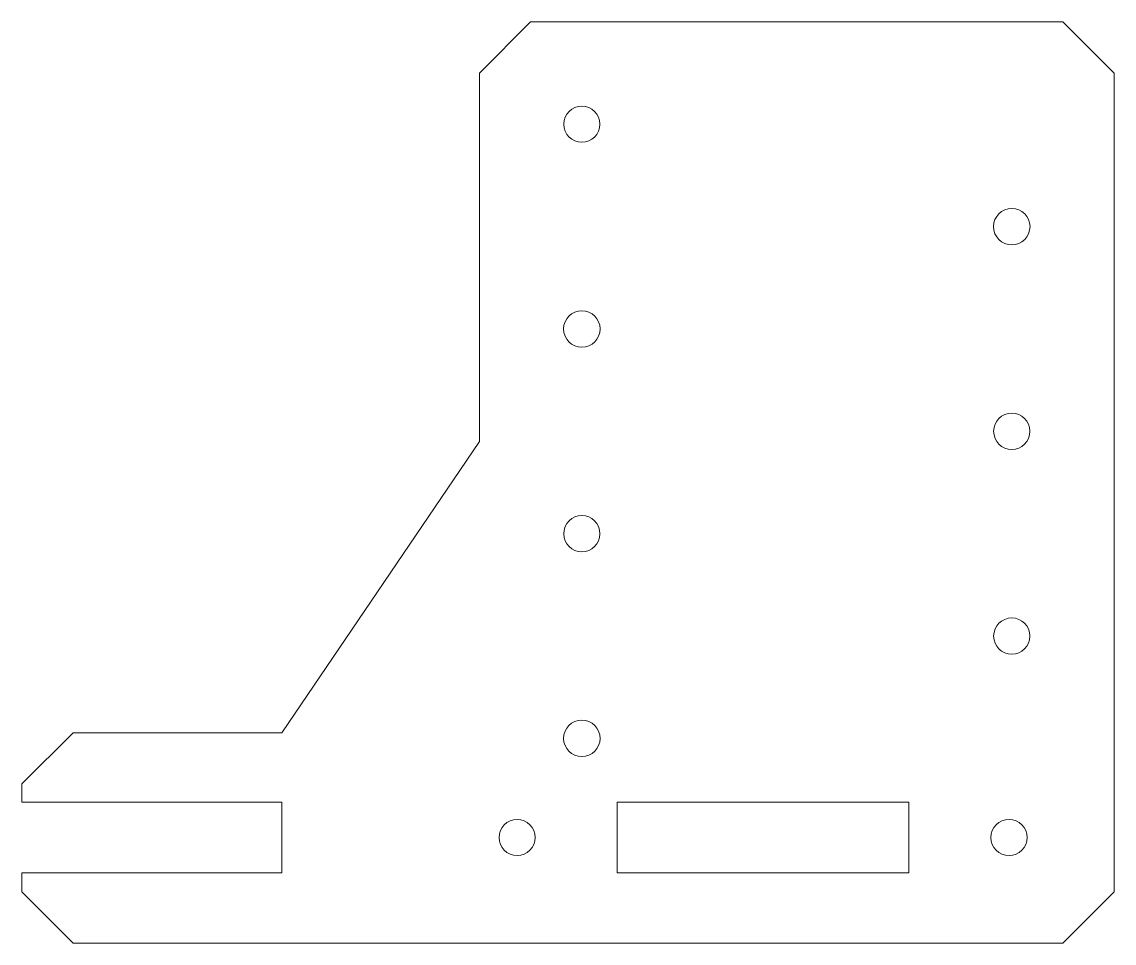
# Model space of a CAD drawing. Header units: millimetres. Extents: x -76 to 31, y -45 to 45.
import ezdxf

# ---------------------------------------------------------------- set-up
doc = ezdxf.new("R2010")
doc.units = ezdxf.units.MM

msp = doc.modelspace()

# ---------------------------------------------------------------- linework, layer by layer
at = {"color": 7, "linetype": 'Continuous', "lineweight": 15}
for p, q in [((-26, 45), (-31, 40)), ((26, 45), (-26, 45)), ((31, 40), (26, 45)), ((-31, 40), (-31, 4)), ((31, -40), (31, 40)), ((-31, 4), (-50.3, -24.44)), ((-70.7, -24.44), (-75.7, -29.44)), ((-50.3, -24.44), (-70.7, -24.44)), ((-75.7, -29.44), (-75.7, -31.24)), ((-50.3, -31.24), (-75.7, -31.24)), ((-50.3, -38.12), (-50.3, -31.24)), ((10.95, -31.24), (-17.55, -31.24)), ((-17.55, -31.24), (-17.55, -38.12)), ((10.95, -38.12), (10.95, -31.24)), ((-75.7, -38.12), (-75.7, -40)), ((-75.7, -38.12), (-50.3, -38.12)), ((-17.55, -38.12), (10.95, -38.12)), ((-75.7, -40), (-70.7, -45)), ((26, -45), (31, -40)), ((-70.7, -45), (26, -45))]:
    msp.add_line(p, q, dxfattribs=at)
for centre, radius in [((-21, 35), 1.77), ((21, 25), 1.78), ((-21, 15), 1.78), ((21, 5), 1.77), ((-21, -5), 1.77), ((21, -15), 1.77), ((-21, -25), 1.78), ((-27.32, -34.68), 1.77), ((20.73, -34.68), 1.77)]:
    msp.add_circle(centre, radius, dxfattribs=at)

doc.saveas('drawing.dxf')
